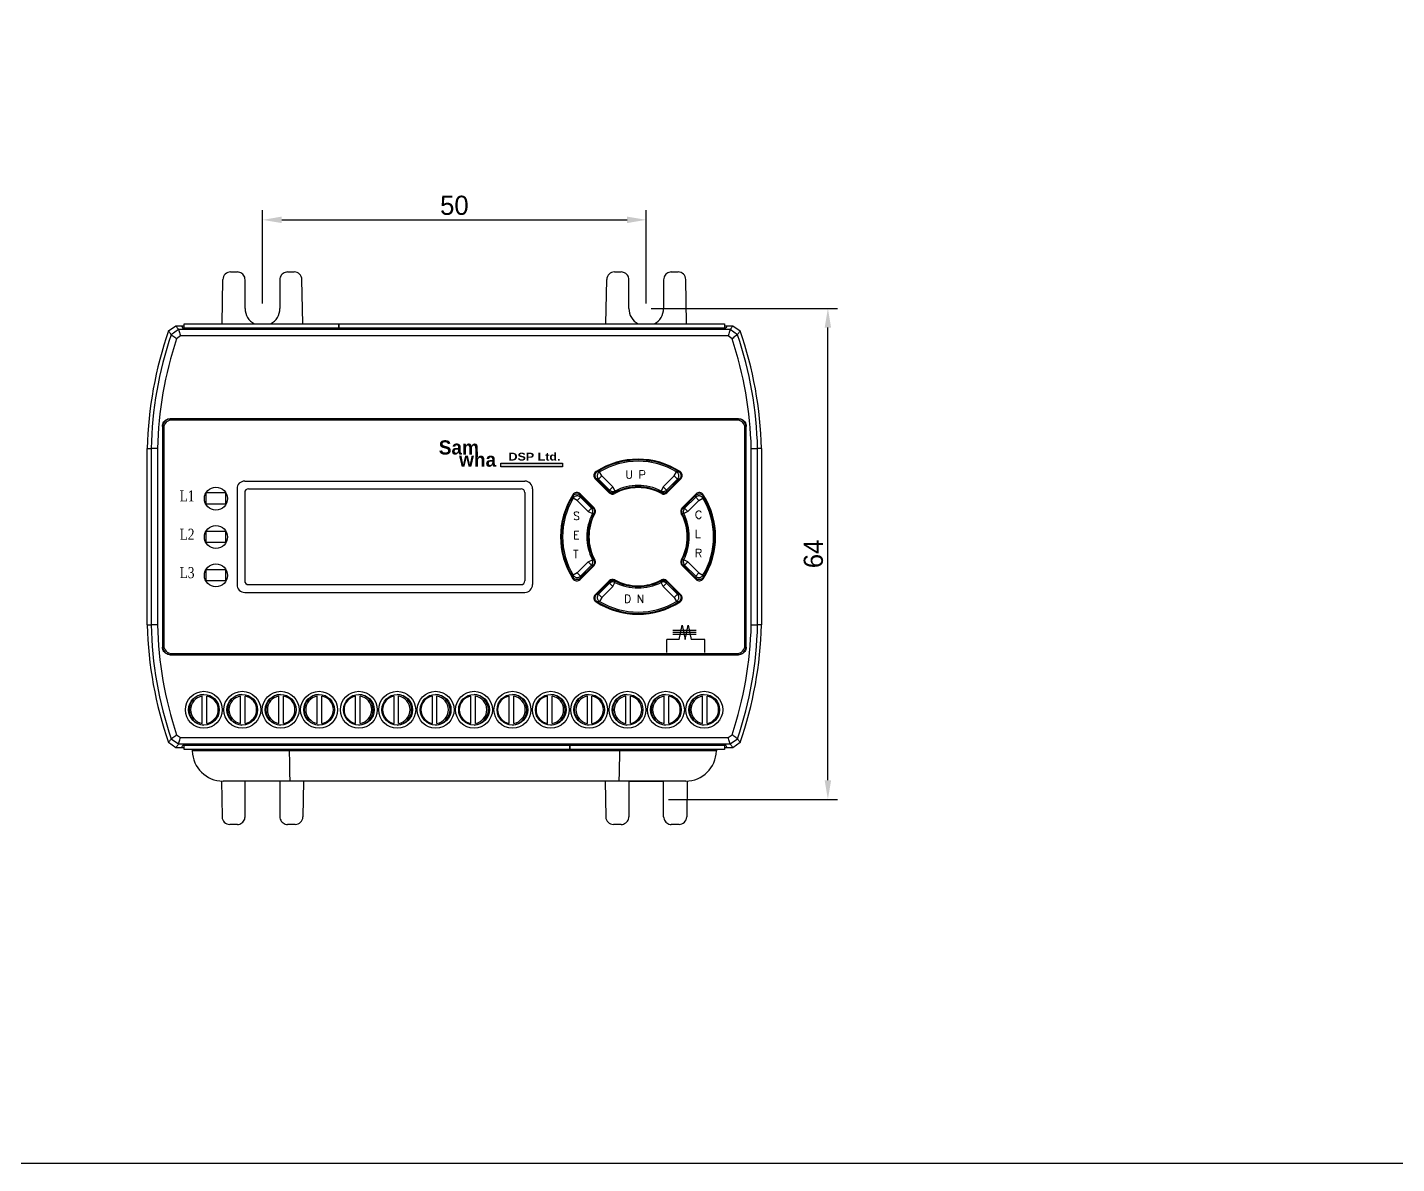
# Model space of a CAD drawing. Header units: millimetres. Extents: x 45 to 885, y 38 to 718.
# Drawn here: x 294.2 to 472.5, y 37.9 to 186 of the extents above; entities that cross this region are included whole.
import ezdxf
from ezdxf.enums import TextEntityAlignment as Align

# ---------------------------------------------------------------- set-up
doc = ezdxf.new("R2010")
doc.units = ezdxf.units.MM
for name, color, linetype in [('02___PRT_ALL_AXES', 7, 'Continuous'), ('03___PRT_ALL_CURVES', 7, 'Continuous'), ('40', 4, 'Continuous'), ('도면층1', 7, 'Continuous')]:
    doc.layers.add(name, color=color, linetype=linetype)
doc.styles.add('SS', font='batang.ttc', dxfattribs={"width": 0.8})
doc.styles.get("Standard").update_dxf_attribs({"font": 'BareunDotumPro1.ttf'})
doc.styles.add('STYLE2', font='romant.shx')
doc.dimstyles.new('ISO-25', dxfattribs={"dimtxt": 2.5, "dimasz": 2.5, "dimexe": 1.25, "dimexo": 0.625, "dimtad": 1, "dimtxsty": 'Standard', "dimcen": 2.5, "dimadec": 0, "dimazin": 0, "dimtfac": 1, "dimtmove": 0, "dimatfit": 3, "dimfxl": 0, "dimarcsym": 0})

# ---------------------------------------------------------------- blocks, each defined once
blk = doc.blocks.new('*D17')
at = {"color": 0, "lineweight": -2}
for p, q in [((324.78, 150.02), (324.78, 162.19)), ((327.28, 160.94), (372.28, 160.94)), ((374.78, 150.02), (374.78, 162.19))]:
    blk.add_line(p, q, dxfattribs=at)
at = {"color": 0}
for points in [[(327.28, 161.36), (327.28, 160.52), (324.78, 160.94)], [(372.28, 160.52), (372.28, 161.36), (374.78, 160.94)]]:
    blk.add_solid(points, dxfattribs=at)
at = {"layer": 'Defpoints', "color": 0}
for p in [(374.78, 160.94), (324.78, 149.39), (374.78, 149.39)]:
    blk.add_point(p, dxfattribs=at)
at = {"color": 0, "insert": (349.78, 162.82), "char_height": 2.5, "attachment_point": 5}
blk.add_mtext('50', dxfattribs=at)
blk = doc.blocks.new('*D18')
at = {"color": 0, "lineweight": -2}
for p, q in [((375.4, 149.39), (399.69, 149.39)), ((398.44, 87.9), (398.44, 146.89)), ((377.67, 85.4), (399.69, 85.4))]:
    blk.add_line(p, q, dxfattribs=at)
at = {"color": 0}
for points in [[(398.86, 146.89), (398.02, 146.89), (398.44, 149.39)], [(398.02, 87.9), (398.86, 87.9), (398.44, 85.4)]]:
    blk.add_solid(points, dxfattribs=at)
at = {"layer": 'Defpoints', "color": 0}
for p in [(374.78, 149.39), (398.44, 149.39), (377.04, 85.4)]:
    blk.add_point(p, dxfattribs=at)
at = {"color": 0, "insert": (396.56, 117.4), "char_height": 2.5, "attachment_point": 5, "rotation": 90}
blk.add_mtext('64', dxfattribs=at)

msp = doc.modelspace()

# ---------------------------------------------------------------- hatches: boundary and pattern name
msp.add_hatch(color=5).paths.add_polyline_path([(355.85, 128.754), (355.85, 129.211), (363.879, 129.211), (363.879, 128.754)])

# ---------------------------------------------------------------- linework, layer by layer
at = {"color": 7, "linetype": 'Continuous'}
for p, q in [((320.631, 154.144), (321.508, 154.144)), ((328.043, 154.144), (328.921, 154.144)), ((370.631, 154.144), (371.508, 154.144)), ((378.043, 154.144), (378.921, 154.144)), ((319.53, 147.394), (319.631, 153.161)), ((322.508, 149.394), (322.508, 153.144)), ((327.043, 153.144), (327.043, 149.394)), ((330.021, 147.394), (329.921, 153.161)), ((369.53, 147.394), (369.631, 153.161)), ((372.508, 149.394), (372.508, 153.144)), ((377.043, 153.144), (377.043, 149.394)), ((380.021, 147.394), (379.921, 153.161)), ((312.537, 146.472), (313.481, 147.144)), ((313.835, 146.647), (312.889, 145.969)), ((313.481, 147.144), (314.586, 147.144)), ((385.717, 146.648), (313.835, 146.648)), ((314.227, 147.144), (314.396, 146.805)), ((385.155, 146.805), (314.396, 146.805)), ((314.586, 147.394), (334.711, 147.394)), ((314.586, 146.805), (314.586, 147.394)), ((334.711, 147.394), (334.711, 146.805)), ((334.713, 147.394), (384.963, 147.394)), ((334.713, 146.805), (334.713, 147.394)), ((384.963, 147.394), (384.963, 146.805)), ((384.963, 147.144), (386.071, 147.144)), ((385.325, 147.144), (385.155, 146.805)), ((386.663, 145.969), (385.716, 146.647)), ((386.071, 147.144), (387.015, 146.472)), ((314.101, 145.82), (313.588, 145.452)), ((385.451, 145.82), (314.101, 145.82)), ((385.964, 145.452), (385.451, 145.82)), ((311.751, 134.018), (311.751, 105.269)), ((311.751, 134.018), (311.776, 133.994)), ((311.776, 133.994), (311.776, 105.293)), ((311.926, 133.844), (311.926, 105.444)), ((386.8, 135.018), (312.751, 135.018)), ((312.751, 135.018), (312.776, 134.994)), ((386.776, 134.994), (312.776, 134.994)), ((386.626, 134.844), (312.926, 134.844)), ((386.8, 135.018), (386.776, 134.994)), ((387.626, 105.444), (387.626, 133.844)), ((387.8, 134.018), (387.776, 133.994)), ((387.776, 105.293), (387.776, 133.994)), ((387.8, 105.269), (387.8, 134.018)), ((309.776, 108.144), (309.776, 131.144)), ((309.776, 131.144), (310.272, 131.138)), ((310.272, 131.138), (310.272, 108.149)), ((311.1, 131.138), (310.272, 131.138)), ((311.1, 131.123), (311.1, 108.164)), ((388.452, 131.138), (389.28, 131.138)), ((388.452, 108.164), (388.452, 131.123)), ((389.776, 131.144), (389.28, 131.138)), ((389.28, 108.149), (389.28, 131.138)), ((389.776, 131.144), (389.776, 108.144)), ((368.134, 127.2), (369.957, 125.377)), ((368.292, 127.183), (369.976, 125.5)), ((368.995, 127.574), (368.571, 127.15)), ((368.571, 127.15), (370.009, 125.712)), ((368.995, 127.574), (368.688, 128.09)), ((368.995, 127.574), (370.433, 126.136)), ((376.989, 126.136), (378.427, 127.574)), ((377.413, 125.712), (378.851, 127.15)), ((377.446, 125.5), (379.129, 127.183)), ((377.464, 125.377), (379.288, 127.2)), ((378.427, 127.574), (378.733, 128.09)), ((378.427, 127.574), (378.851, 127.15)), ((367.977, 123.397), (366.154, 125.221)), ((367.854, 123.379), (366.171, 125.062)), ((370.433, 126.136), (370.009, 125.712)), ((370.433, 126.136), (370.703, 125.601)), ((376.989, 126.136), (376.718, 125.601)), ((376.989, 126.136), (377.413, 125.712)), ((381.268, 125.221), (379.444, 123.397)), ((381.25, 125.062), (379.567, 123.379)), ((365.78, 124.36), (365.265, 124.666)), ((365.78, 124.36), (366.204, 124.784)), ((367.218, 122.921), (365.78, 124.36)), ((367.642, 123.346), (366.204, 124.784)), ((367.218, 122.921), (367.642, 123.346)), ((381.217, 124.784), (379.779, 123.346)), ((380.203, 122.921), (379.779, 123.346)), ((381.641, 124.36), (380.203, 122.921)), ((381.641, 124.36), (381.217, 124.784)), ((381.641, 124.36), (382.157, 124.666)), ((367.218, 122.921), (367.754, 122.651)), ((380.203, 122.921), (379.668, 122.651)), ((365.78, 114.927), (367.218, 116.366)), ((367.218, 116.366), (367.754, 116.636)), ((367.218, 116.366), (367.642, 115.942)), ((380.203, 116.366), (379.668, 116.636)), ((380.203, 116.366), (379.779, 115.942)), ((380.203, 116.366), (381.641, 114.927)), ((365.78, 114.927), (365.265, 114.621)), ((365.78, 114.927), (366.204, 114.503)), ((366.154, 114.067), (367.977, 115.89)), ((366.171, 114.225), (367.854, 115.908)), ((366.204, 114.503), (367.642, 115.942)), ((379.444, 115.89), (381.268, 114.067)), ((379.567, 115.908), (381.25, 114.225)), ((379.779, 115.942), (381.217, 114.503)), ((381.641, 114.927), (381.217, 114.503)), ((381.641, 114.927), (382.157, 114.621)), ((369.957, 113.91), (368.134, 112.087)), ((369.976, 113.787), (368.292, 112.104)), ((370.009, 113.575), (368.571, 112.137)), ((370.433, 113.151), (368.995, 111.713)), ((370.433, 113.151), (370.009, 113.575)), ((370.433, 113.151), (370.703, 113.687)), ((376.989, 113.151), (376.718, 113.687)), ((376.989, 113.151), (377.413, 113.575)), ((378.427, 111.713), (376.989, 113.151)), ((378.851, 112.137), (377.413, 113.575)), ((379.129, 112.104), (377.446, 113.787)), ((379.288, 112.087), (377.464, 113.91)), ((368.995, 111.713), (368.571, 112.137)), ((368.995, 111.713), (368.688, 111.197)), ((378.427, 111.713), (378.851, 112.137)), ((378.427, 111.713), (378.733, 111.197)), ((309.776, 108.144), (310.272, 108.149)), ((311.1, 108.149), (310.272, 108.149)), ((388.452, 108.149), (389.28, 108.149)), ((389.776, 108.144), (389.28, 108.149)), ((311.751, 105.269), (311.776, 105.293)), ((377.468, 104.56), (377.468, 106.258)), ((382.403, 104.56), (382.403, 106.258)), ((387.8, 105.269), (387.776, 105.293)), ((312.751, 104.269), (312.776, 104.294)), ((312.751, 104.269), (386.8, 104.269)), ((312.776, 104.294), (386.776, 104.294)), ((312.926, 104.444), (386.626, 104.444)), ((386.8, 104.269), (386.776, 104.294)), ((316.913, 95.319), (316.913, 98.868)), ((317.513, 95.319), (317.513, 98.868)), ((321.913, 95.319), (321.913, 98.868)), ((322.513, 95.319), (322.513, 98.868)), ((326.913, 95.319), (326.913, 98.868)), ((327.513, 95.319), (327.513, 98.868)), ((331.913, 95.319), (331.913, 98.868)), ((332.513, 95.319), (332.513, 98.868)), ((336.913, 95.319), (336.913, 98.868)), ((337.513, 95.319), (337.513, 98.868)), ((341.913, 95.319), (341.913, 98.868)), ((342.513, 95.319), (342.513, 98.868)), ((346.913, 95.319), (346.913, 98.868)), ((347.513, 95.319), (347.513, 98.868)), ((351.913, 95.319), (351.913, 98.868)), ((352.513, 95.319), (352.513, 98.868)), ((356.913, 95.319), (356.913, 98.868)), ((357.513, 95.319), (357.513, 98.868)), ((361.913, 95.319), (361.913, 98.868)), ((362.513, 95.319), (362.513, 98.868)), ((367.103, 95.319), (367.103, 98.868)), ((367.703, 95.319), (367.703, 98.868)), ((372.103, 95.319), (372.103, 98.868)), ((372.703, 95.319), (372.703, 98.868)), ((377.103, 95.319), (377.103, 98.868)), ((377.703, 95.319), (377.703, 98.868)), ((382.103, 95.319), (382.103, 98.868)), ((382.703, 95.319), (382.703, 98.868)), ((313.481, 92.144), (312.537, 92.815)), ((312.889, 93.318), (313.835, 92.64)), ((313.588, 93.835), (314.101, 93.467)), ((314.101, 93.467), (385.451, 93.467)), ((385.451, 93.467), (385.964, 93.835)), ((385.716, 92.64), (386.663, 93.318)), ((387.015, 92.815), (386.071, 92.144)), ((314.588, 92.144), (313.481, 92.144)), ((313.835, 92.639), (385.717, 92.639)), ((314.227, 92.144), (314.396, 92.482)), ((314.396, 92.482), (385.155, 92.482)), ((314.588, 91.894), (314.588, 92.482)), ((364.838, 91.894), (314.588, 91.894)), ((315.636, 91.894), (315.639, 91.724)), ((383.913, 91.724), (315.639, 91.724)), ((328.274, 91.724), (328.274, 91.894)), ((364.838, 92.482), (364.838, 91.894)), ((364.841, 91.894), (364.841, 92.482)), ((384.966, 91.894), (364.841, 91.894)), ((371.278, 91.724), (371.278, 91.894)), ((383.916, 91.894), (383.913, 91.724)), ((384.966, 92.482), (384.966, 91.894)), ((386.071, 92.144), (384.966, 92.144)), ((385.325, 92.144), (385.155, 92.482)), ((319.427, 87.817), (319.509, 83.126)), ((379.913, 87.794), (319.638, 87.794)), ((322.508, 83.144), (322.508, 87.794)), ((327.043, 87.794), (327.043, 83.144)), ((330.124, 87.794), (330.043, 83.126)), ((369.427, 87.794), (369.509, 83.126)), ((372.508, 87.794), (372.508, 83.144)), ((377.043, 83.144), (377.043, 87.794)), ((380.125, 87.817), (380.043, 83.126)), ((321.508, 82.144), (320.508, 82.144)), ((329.043, 82.144), (328.043, 82.144)), ((371.508, 82.144), (370.508, 82.144)), ((379.043, 82.144), (378.043, 82.144))]:
    msp.add_line(p, q, dxfattribs=at)
at = {"color": 5}
for p, q in [((355.85, 129.211), (363.879, 129.211)), ((355.85, 128.754), (355.85, 129.211)), ((363.879, 128.754), (355.85, 128.754)), ((363.879, 129.211), (363.879, 128.754))]:
    msp.add_line(p, q, dxfattribs=at)
for p, q in [((378.251, 107.451), (381.284, 107.451)), ((378.251, 107.193), (381.284, 107.193)), ((379.067, 106.258), (379.457, 108.127)), ((379.457, 108.127), (379.847, 106.258)), ((379.847, 106.258), (380.237, 108.127)), ((380.237, 108.127), (380.627, 106.258)), ((379.067, 106.258), (377.468, 106.258)), ((378.251, 106.934), (381.284, 106.934)), ((382.403, 106.258), (380.627, 106.258)), ((372.508, 87.794), (377.043, 87.794))]:
    msp.add_line(p, q)
msp.add_lwpolyline([(45.491, 618.976), (885.408, 618.976), (885.408, 37.938), (45.491, 37.938)], close=True)
at = {"color": 7, "linetype": 'Continuous'}
for centre, radius in [((317.148, 97.094), 2.4), ((317.148, 97.094), 2), ((322.148, 97.094), 2.4), ((322.148, 97.094), 2), ((327.148, 97.094), 2.4), ((327.148, 97.094), 2), ((332.148, 97.094), 2.4), ((332.148, 97.094), 2), ((337.338, 97.094), 2.4), ((337.338, 97.094), 2), ((342.338, 97.094), 2.4), ((342.338, 97.094), 2), ((347.338, 97.094), 2.4), ((347.338, 97.094), 2), ((352.338, 97.094), 2.4), ((352.338, 97.094), 2), ((357.338, 97.094), 2.4), ((357.338, 97.094), 2), ((362.338, 97.094), 2.4), ((362.338, 97.094), 2), ((367.338, 97.094), 2.4), ((367.338, 97.094), 2), ((372.338, 97.094), 2.4), ((372.338, 97.094), 2), ((377.338, 97.094), 2.4), ((377.338, 97.094), 2), ((382.338, 97.094), 2.4), ((382.338, 97.094), 2)]:
    msp.add_circle(centre, radius, dxfattribs=at)
for centre, radius, start, end in [((320.631, 153.144), 1, 90, 179), ((328.921, 153.144), 1, 1, 90), ((370.631, 153.144), 1, 90, 179), ((378.921, 153.144), 1, 1, 90), ((324.776, 149.394), 2.267, 180, 242.3898), ((324.776, 149.394), 2.267, 297.6102, 0), ((374.776, 149.394), 2.267, 180, 242.3898), ((374.776, 149.394), 2.267, 297.6102, 0), ((359.764, 130.052), 50, 160.82791, 178.74912), ((339.788, 130.052), 50, 1.25088, 19.17209), ((359.764, 130.052), 49.504, 161.24388, 178.74287), ((359.764, 130.052), 48.677, 161.5561, 178.73961), ((339.788, 130.052), 48.677, 1.26039, 18.4439), ((339.788, 130.052), 49.504, 1.25713, 18.75612), ((312.926, 133.844), 1, 90, 180), ((386.626, 133.844), 1, 0, 90), ((373.711, 119.644), 10.1, 57.1532, 122.8468), ((373.711, 119.644), 10, 57.90749, 122.09251), ((373.711, 119.644), 9.827, 59.26143, 120.73857), ((368.558, 127.625), 0.6, 122.8468, 225), ((378.864, 127.625), 0.6, 315, 57.1532), ((373.711, 119.644), 10.1, 147.1532, 212.8468), ((373.711, 119.644), 10, 147.90749, 212.09251), ((365.73, 124.796), 0.6, 45, 147.1532), ((370.382, 125.801), 0.6, 225, 298.39845), ((373.711, 119.644), 6.4, 61.60155, 118.39845), ((373.711, 119.644), 6.5, 62.20277, 117.79723), ((373.711, 119.644), 6.673, 63.2117, 116.7883), ((377.04, 125.801), 0.6, 241.60155, 315), ((381.692, 124.796), 0.6, 32.8468, 135), ((373.711, 119.644), 10, 327.90749, 32.09251), ((373.711, 119.644), 10.1, 327.1532, 32.8468), ((373.711, 119.644), 9.827, 149.26143, 210.73857), ((367.553, 122.973), 0.6, 331.60155, 45), ((379.868, 122.973), 0.6, 135, 208.39845), ((373.711, 119.644), 9.827, 329.26143, 30.73857), ((373.711, 119.644), 6.673, 153.2117, 206.7883), ((373.711, 119.644), 6.5, 152.20277, 207.79723), ((373.711, 119.644), 6.4, 151.60155, 208.39845), ((373.711, 119.644), 6.4, 331.60155, 28.39845), ((373.711, 119.644), 6.5, 332.20277, 27.79723), ((373.711, 119.644), 6.673, 333.2117, 26.7883), ((367.553, 116.314), 0.6, 315, 28.39845), ((379.868, 116.314), 0.6, 151.60155, 225), ((365.73, 114.491), 0.6, 212.8468, 315), ((370.382, 113.486), 0.6, 61.60155, 135), ((373.711, 119.644), 6.4, 241.60155, 298.39845), ((373.711, 119.644), 6.5, 242.20277, 297.79723), ((373.711, 119.644), 6.673, 243.2117, 296.7883), ((377.04, 113.486), 0.6, 45, 118.39845), ((381.692, 114.491), 0.6, 225, 327.1532), ((368.558, 111.662), 0.6, 135, 237.1532), ((373.711, 119.644), 10.1, 237.1532, 302.8468), ((373.711, 119.644), 10, 237.90749, 302.09251), ((373.711, 119.644), 9.827, 239.26143, 300.73857), ((378.864, 111.662), 0.6, 302.8468, 45), ((359.764, 109.235), 50, 181.25088, 199.17209), ((359.764, 109.235), 49.504, 181.25713, 198.75612), ((359.764, 109.235), 48.677, 181.26039, 198.4439), ((339.788, 109.235), 48.677, 341.5561, 358.73961), ((339.788, 109.235), 49.504, 341.24388, 358.74287), ((339.788, 109.235), 50, 340.82791, 358.74912), ((312.926, 105.444), 1, 180, 270), ((386.626, 105.444), 1, 270, 0), ((317.213, 97.094), 1.8, 99.59407, 260.40593), ((317.213, 97.094), 1.8, 279.59407, 80.40593), ((322.213, 97.094), 1.8, 99.59407, 260.40593), ((322.213, 97.094), 1.8, 279.59407, 80.40593), ((327.213, 97.094), 1.8, 99.59407, 260.40593), ((327.213, 97.094), 1.8, 279.59407, 80.40593), ((332.213, 97.094), 1.8, 99.59407, 260.40593), ((332.213, 97.094), 1.8, 279.59407, 80.40593), ((337.213, 97.094), 1.8, 99.59407, 260.40593), ((337.213, 97.094), 1.8, 279.59407, 80.40593), ((342.213, 97.094), 1.8, 99.59407, 260.40593), ((342.213, 97.094), 1.8, 279.59407, 80.40593), ((347.213, 97.094), 1.8, 99.59407, 260.40593), ((347.213, 97.094), 1.8, 279.59407, 80.40593), ((352.213, 97.094), 1.8, 99.59407, 260.40593), ((352.213, 97.094), 1.8, 279.59407, 80.40593), ((357.213, 97.094), 1.8, 99.59407, 260.40593), ((357.213, 97.094), 1.8, 279.59407, 80.40593), ((362.213, 97.094), 1.8, 99.59407, 260.40593), ((362.213, 97.094), 1.8, 279.59407, 80.40593), ((367.403, 97.094), 1.8, 99.59407, 260.40593), ((367.403, 97.094), 1.8, 279.59407, 80.40593), ((372.403, 97.094), 1.8, 99.59407, 260.40593), ((372.403, 97.094), 1.8, 279.59407, 80.40593), ((377.403, 97.094), 1.8, 99.59407, 260.40593), ((377.403, 97.094), 1.8, 279.59407, 80.40593), ((382.403, 97.094), 1.8, 99.59407, 260.40593), ((382.403, 97.094), 1.8, 279.59407, 80.40593), ((319.638, 91.794), 4, 181, 270), ((379.913, 91.794), 4, 270, 359), ((320.508, 83.144), 1, 181, 270), ((329.043, 83.144), 1, 270, 359), ((370.508, 83.144), 1, 181, 270), ((379.043, 83.144), 1, 270, 359)]:
    msp.add_arc(centre, radius, start, end, dxfattribs=at)
for points, knots in [([(322.508, 153.144), (322.508, 153.248), (322.475, 153.458), (322.331, 153.741), (322.106, 153.966), (321.823, 154.11), (321.612, 154.144), (321.508, 154.144)], [0, 0, 0, 0, 0.3128443, 0.6257071, 0.9385998, 1.2515225, 1.5644638, 1.5644638, 1.5644638, 1.5644638]), ([(328.043, 154.144), (327.939, 154.144), (327.729, 154.11), (327.446, 153.966), (327.221, 153.741), (327.076, 153.458), (327.043, 153.248), (327.043, 153.144)], [0, 0, 0, 0, 0.3129412, 0.6258639, 0.9387567, 1.2516195, 1.5644638, 1.5644638, 1.5644638, 1.5644638]), ([(372.508, 153.144), (372.508, 153.248), (372.475, 153.458), (372.331, 153.741), (372.106, 153.966), (371.823, 154.11), (371.612, 154.144), (371.508, 154.144)], [0, 0, 0, 0, 0.3128443, 0.6257071, 0.9385998, 1.2515225, 1.5644638, 1.5644638, 1.5644638, 1.5644638]), ([(378.043, 154.144), (377.939, 154.144), (377.729, 154.11), (377.446, 153.966), (377.221, 153.741), (377.076, 153.458), (377.043, 153.248), (377.043, 153.144)], [0, 0, 0, 0, 0.3129412, 0.6258639, 0.9387567, 1.2516195, 1.5644638, 1.5644638, 1.5644638, 1.5644638]), ([(312.889, 145.97), (312.854, 146.019), (312.777, 146.128), (312.66, 146.296), (312.578, 146.414), (312.537, 146.472)], [0, 0, 0, 0, 0.18024777, 0.40064801, 0.61349574, 0.61349574, 0.61349574, 0.61349574]), ([(313.835, 146.648), (313.8, 146.696), (313.723, 146.804), (313.605, 146.969), (313.522, 147.086), (313.481, 147.144)], [0, 0, 0, 0, 0.17899192, 0.39786681, 0.60925193, 0.60925193, 0.60925193, 0.60925193]), ([(313.835, 146.648), (313.865, 146.558), (313.91, 146.372), (314.009, 146.099), (314.07, 145.913), (314.101, 145.82)], [0, 0, 0, 0, 0.28287008, 0.57326512, 0.86975369, 0.86975369, 0.86975369, 0.86975369]), ([(385.717, 146.648), (385.687, 146.558), (385.641, 146.372), (385.543, 146.099), (385.482, 145.913), (385.451, 145.82)], [0, 0, 0, 0, 0.28287466, 0.57326965, 0.86975368, 0.86975368, 0.86975368, 0.86975368]), ([(385.717, 146.648), (385.751, 146.696), (385.828, 146.804), (385.946, 146.969), (386.03, 147.086), (386.071, 147.144)], [0, 0, 0, 0, 0.17820854, 0.39708416, 0.60925193, 0.60925193, 0.60925193, 0.60925193]), ([(386.663, 145.97), (386.697, 146.019), (386.774, 146.128), (386.891, 146.295), (386.974, 146.414), (387.015, 146.472)], [0, 0, 0, 0, 0.17945891, 0.39985993, 0.61349574, 0.61349574, 0.61349574, 0.61349574]), ([(312.888, 145.97), (312.963, 145.913), (313.125, 145.81), (313.352, 145.629), (313.509, 145.512), (313.588, 145.452)], [0, 0, 0, 0, 0.28246747, 0.5729897, 0.87011684, 0.87011684, 0.87011684, 0.87011684]), ([(386.663, 145.97), (386.588, 145.913), (386.427, 145.81), (386.2, 145.629), (386.043, 145.512), (385.964, 145.452)], [0, 0, 0, 0, 0.28246279, 0.57298506, 0.87011686, 0.87011686, 0.87011686, 0.87011686]), ([(311.751, 134.018), (311.751, 134.122), (311.785, 134.332), (311.929, 134.616), (312.154, 134.84), (312.437, 134.985), (312.647, 135.018), (312.751, 135.018)], [0, 0, 0, 0, 0.31286, 0.6256693, 0.9384589, 1.2512679, 1.5641278, 1.5641278, 1.5641278, 1.5641278]), ([(312.776, 134.994), (312.671, 134.994), (312.461, 134.96), (312.178, 134.816), (311.953, 134.591), (311.809, 134.308), (311.776, 134.098), (311.776, 133.994)], [0, 0, 0, 0, 0.3128599, 0.6256689, 0.9384586, 1.2512678, 1.5641278, 1.5641278, 1.5641278, 1.5641278]), ([(387.776, 133.994), (387.776, 134.098), (387.743, 134.308), (387.598, 134.591), (387.373, 134.816), (387.09, 134.96), (386.88, 134.994), (386.776, 134.994)], [0, 0, 0, 0, 0.3128599, 0.6256689, 0.9384586, 1.2512678, 1.5641278, 1.5641278, 1.5641278, 1.5641278]), ([(386.8, 135.018), (386.905, 135.018), (387.115, 134.985), (387.398, 134.84), (387.623, 134.616), (387.767, 134.332), (387.8, 134.122), (387.8, 134.018)], [0, 0, 0, 0, 0.31286, 0.6256693, 0.9384589, 1.2512679, 1.5641278, 1.5641278, 1.5641278, 1.5641278]), ([(368.187, 127.326), (368.159, 127.379), (368.118, 127.494), (368.112, 127.676), (368.159, 127.851), (368.224, 127.954), (368.263, 128)], [0, 0, 0, 0, 0.18163322, 0.35979349, 0.53752689, 0.71885142, 0.71885142, 0.71885142, 0.71885142]), ([(368.571, 127.15), (368.539, 127.154), (368.477, 127.162), (368.385, 127.173), (368.323, 127.18), (368.292, 127.183)], [0, 0, 0, 0, 0.09410115, 0.18745529, 0.28007926, 0.28007926, 0.28007926, 0.28007926]), ([(368.688, 128.09), (368.644, 128.063), (368.561, 127.998), (368.467, 127.873), (368.408, 127.727), (368.388, 127.571), (368.41, 127.415), (368.47, 127.27), (368.534, 127.187), (368.571, 127.15)], [0, 0, 0, 0, 0.1554188, 0.3108221, 0.4662646, 0.6217122, 0.777156, 0.9325527, 1.0879994, 1.0879994, 1.0879994, 1.0879994]), ([(368.688, 128.09), (368.656, 128.093), (368.591, 128.099), (368.494, 128.107), (368.43, 128.113), (368.398, 128.115)], [0, 0, 0, 0, 0.09793403, 0.19504373, 0.29134837, 0.29134837, 0.29134837, 0.29134837]), ([(378.733, 128.09), (378.766, 128.093), (378.831, 128.099), (378.927, 128.107), (378.992, 128.113), (379.024, 128.115)], [0, 0, 0, 0, 0.09793403, 0.19504373, 0.29134837, 0.29134837, 0.29134837, 0.29134837]), ([(378.851, 127.15), (378.888, 127.187), (378.952, 127.27), (379.012, 127.415), (379.033, 127.571), (379.014, 127.727), (378.955, 127.873), (378.86, 127.998), (378.778, 128.063), (378.733, 128.09)], [0, 0, 0, 0, 0.1554199, 0.3108228, 0.4662654, 0.6217129, 0.7771566, 0.9325534, 1.0879994, 1.0879994, 1.0879994, 1.0879994]), ([(378.851, 127.15), (378.882, 127.154), (378.944, 127.162), (379.037, 127.173), (379.098, 127.18), (379.129, 127.183)], [0, 0, 0, 0, 0.09410115, 0.18745529, 0.28007926, 0.28007926, 0.28007926, 0.28007926]), ([(379.157, 128.002), (379.196, 127.957), (379.261, 127.855), (379.309, 127.681), (379.304, 127.498), (379.264, 127.381), (379.235, 127.327)], [0, 0, 0, 0, 0.17824467, 0.3558606, 0.53595592, 0.71955243, 0.71955243, 0.71955243, 0.71955243]), ([(365.265, 124.666), (365.262, 124.699), (365.256, 124.763), (365.247, 124.86), (365.242, 124.924), (365.239, 124.956)], [0, 0, 0, 0, 0.09793403, 0.19504373, 0.29134837, 0.29134837, 0.29134837, 0.29134837]), ([(366.204, 124.784), (366.168, 124.82), (366.084, 124.884), (365.939, 124.945), (365.783, 124.966), (365.628, 124.946), (365.482, 124.887), (365.356, 124.793), (365.291, 124.711), (365.265, 124.666)], [0, 0, 0, 0, 0.1554199, 0.3108228, 0.4662654, 0.6217129, 0.7771566, 0.9325534, 1.0879994, 1.0879994, 1.0879994, 1.0879994]), ([(365.352, 125.09), (365.397, 125.129), (365.499, 125.194), (365.674, 125.242), (365.857, 125.237), (365.973, 125.197), (366.027, 125.168)], [0, 0, 0, 0, 0.17824467, 0.3558606, 0.53595592, 0.71955243, 0.71955243, 0.71955243, 0.71955243]), ([(366.204, 124.784), (366.2, 124.815), (366.193, 124.877), (366.182, 124.97), (366.175, 125.031), (366.171, 125.062)], [0, 0, 0, 0, 0.09410115, 0.18745529, 0.28007926, 0.28007926, 0.28007926, 0.28007926]), ([(370.009, 125.712), (370.005, 125.689), (369.998, 125.642), (369.987, 125.571), (369.979, 125.524), (369.976, 125.5)], [0, 0, 0, 0, 0.07104497, 0.14255308, 0.21452977, 0.21452977, 0.21452977, 0.21452977]), ([(370.009, 125.712), (370.044, 125.677), (370.124, 125.615), (370.263, 125.554), (370.412, 125.53), (370.563, 125.544), (370.659, 125.578), (370.703, 125.601)], [0, 0, 0, 0, 0.14989811, 0.2997689, 0.44966151, 0.59952442, 0.74945897, 0.74945897, 0.74945897, 0.74945897]), ([(370.537, 125.34), (370.487, 125.328), (370.384, 125.318), (370.232, 125.341), (370.138, 125.382), (370.095, 125.408)], [0, 0, 0, 0, 0.1536186, 0.30569037, 0.45697795, 0.45697795, 0.45697795, 0.45697795]), ([(370.703, 125.601), (370.7, 125.578), (370.695, 125.532), (370.687, 125.463), (370.682, 125.417), (370.68, 125.393)], [0, 0, 0, 0, 0.06907161, 0.13856176, 0.20847441, 0.20847441, 0.20847441, 0.20847441]), ([(376.718, 125.601), (376.763, 125.578), (376.858, 125.544), (377.009, 125.53), (377.159, 125.554), (377.298, 125.615), (377.377, 125.677), (377.413, 125.712)], [0, 0, 0, 0, 0.14990759, 0.2997754, 0.44966784, 0.59953127, 0.74945897, 0.74945897, 0.74945897, 0.74945897]), ([(376.718, 125.601), (376.721, 125.578), (376.726, 125.532), (376.734, 125.463), (376.739, 125.417), (376.742, 125.393)], [0, 0, 0, 0, 0.06907161, 0.13856176, 0.20847441, 0.20847441, 0.20847441, 0.20847441]), ([(377.326, 125.407), (377.282, 125.381), (377.188, 125.341), (377.036, 125.318), (376.933, 125.329), (376.884, 125.34)], [0, 0, 0, 0, 0.1525326, 0.30429745, 0.45704254, 0.45704254, 0.45704254, 0.45704254]), ([(377.413, 125.712), (377.417, 125.689), (377.424, 125.642), (377.435, 125.571), (377.442, 125.524), (377.446, 125.5)], [0, 0, 0, 0, 0.07104497, 0.14255308, 0.21452977, 0.21452977, 0.21452977, 0.21452977]), ([(381.217, 124.784), (381.221, 124.815), (381.229, 124.877), (381.24, 124.97), (381.247, 125.031), (381.25, 125.062)], [0, 0, 0, 0, 0.09410115, 0.18745529, 0.28007926, 0.28007926, 0.28007926, 0.28007926]), ([(382.157, 124.666), (382.13, 124.711), (382.065, 124.793), (381.94, 124.887), (381.794, 124.946), (381.638, 124.966), (381.482, 124.945), (381.337, 124.884), (381.254, 124.82), (381.217, 124.784)], [0, 0, 0, 0, 0.1554188, 0.3108221, 0.4662646, 0.6217122, 0.777156, 0.9325527, 1.0879994, 1.0879994, 1.0879994, 1.0879994]), ([(381.393, 125.167), (381.446, 125.196), (381.562, 125.236), (381.743, 125.243), (381.919, 125.196), (382.022, 125.131), (382.067, 125.091)], [0, 0, 0, 0, 0.18163322, 0.35979349, 0.53752689, 0.71885142, 0.71885142, 0.71885142, 0.71885142]), ([(382.157, 124.666), (382.16, 124.699), (382.166, 124.763), (382.175, 124.86), (382.18, 124.924), (382.183, 124.956)], [0, 0, 0, 0, 0.09793403, 0.19504373, 0.29134837, 0.29134837, 0.29134837, 0.29134837]), ([(367.642, 123.346), (367.666, 123.349), (367.713, 123.357), (367.783, 123.368), (367.831, 123.375), (367.854, 123.379)], [0, 0, 0, 0, 0.07104497, 0.14255308, 0.21452977, 0.21452977, 0.21452977, 0.21452977]), ([(367.754, 122.651), (367.776, 122.696), (367.81, 122.791), (367.824, 122.942), (367.8, 123.091), (367.74, 123.23), (367.678, 123.31), (367.642, 123.346)], [0, 0, 0, 0, 0.14990759, 0.2997754, 0.44966784, 0.59953127, 0.74945897, 0.74945897, 0.74945897, 0.74945897]), ([(367.947, 123.259), (367.973, 123.215), (368.013, 123.121), (368.036, 122.968), (368.026, 122.866), (368.014, 122.817)], [0, 0, 0, 0, 0.1525326, 0.30429745, 0.45704254, 0.45704254, 0.45704254, 0.45704254]), ([(379.407, 122.818), (379.396, 122.868), (379.385, 122.97), (379.409, 123.122), (379.449, 123.216), (379.475, 123.26)], [0, 0, 0, 0, 0.1536186, 0.30569037, 0.45697795, 0.45697795, 0.45697795, 0.45697795]), ([(379.779, 123.346), (379.756, 123.349), (379.709, 123.357), (379.638, 123.368), (379.591, 123.375), (379.567, 123.379)], [0, 0, 0, 0, 0.07104497, 0.14255308, 0.21452977, 0.21452977, 0.21452977, 0.21452977]), ([(379.779, 123.346), (379.744, 123.31), (379.682, 123.23), (379.622, 123.091), (379.598, 122.942), (379.611, 122.791), (379.645, 122.696), (379.668, 122.651)], [0, 0, 0, 0, 0.14989811, 0.2997689, 0.44966151, 0.59952442, 0.74945897, 0.74945897, 0.74945897, 0.74945897]), ([(367.754, 122.651), (367.777, 122.654), (367.822, 122.659), (367.891, 122.667), (367.938, 122.672), (367.961, 122.675)], [0, 0, 0, 0, 0.06907161, 0.13856176, 0.20847441, 0.20847441, 0.20847441, 0.20847441]), ([(379.668, 122.651), (379.645, 122.654), (379.599, 122.659), (379.53, 122.667), (379.484, 122.672), (379.461, 122.675)], [0, 0, 0, 0, 0.06907161, 0.13856176, 0.20847441, 0.20847441, 0.20847441, 0.20847441]), ([(367.642, 115.942), (367.678, 115.977), (367.74, 116.057), (367.8, 116.196), (367.824, 116.345), (367.81, 116.496), (367.776, 116.591), (367.754, 116.636)], [0, 0, 0, 0, 0.14989811, 0.2997689, 0.44966151, 0.59952442, 0.74945897, 0.74945897, 0.74945897, 0.74945897]), ([(367.754, 116.636), (367.777, 116.633), (367.822, 116.628), (367.891, 116.62), (367.938, 116.615), (367.961, 116.612)], [0, 0, 0, 0, 0.06907161, 0.13856176, 0.20847441, 0.20847441, 0.20847441, 0.20847441]), ([(368.014, 116.469), (368.026, 116.42), (368.036, 116.317), (368.013, 116.165), (367.972, 116.071), (367.947, 116.027)], [0, 0, 0, 0, 0.1536186, 0.30569037, 0.45697795, 0.45697795, 0.45697795, 0.45697795]), ([(379.474, 116.028), (379.449, 116.072), (379.408, 116.167), (379.385, 116.319), (379.396, 116.421), (379.408, 116.47)], [0, 0, 0, 0, 0.1525326, 0.30429745, 0.45704254, 0.45704254, 0.45704254, 0.45704254]), ([(379.668, 116.636), (379.645, 116.633), (379.599, 116.628), (379.53, 116.62), (379.484, 116.615), (379.461, 116.612)], [0, 0, 0, 0, 0.06907161, 0.13856176, 0.20847441, 0.20847441, 0.20847441, 0.20847441]), ([(379.668, 116.636), (379.645, 116.591), (379.611, 116.496), (379.598, 116.345), (379.622, 116.196), (379.682, 116.057), (379.744, 115.977), (379.779, 115.942)], [0, 0, 0, 0, 0.14990759, 0.2997754, 0.44966784, 0.59953127, 0.74945897, 0.74945897, 0.74945897, 0.74945897]), ([(365.265, 114.621), (365.262, 114.588), (365.256, 114.524), (365.247, 114.427), (365.242, 114.363), (365.239, 114.331)], [0, 0, 0, 0, 0.09793403, 0.19504373, 0.29134837, 0.29134837, 0.29134837, 0.29134837]), ([(365.265, 114.621), (365.291, 114.576), (365.356, 114.494), (365.482, 114.4), (365.627, 114.341), (365.783, 114.321), (365.939, 114.342), (366.084, 114.403), (366.168, 114.467), (366.204, 114.503)], [0, 0, 0, 0, 0.1554188, 0.3108221, 0.4662646, 0.6217122, 0.777156, 0.9325527, 1.0879994, 1.0879994, 1.0879994, 1.0879994]), ([(366.029, 114.12), (365.975, 114.091), (365.86, 114.051), (365.678, 114.044), (365.503, 114.091), (365.4, 114.156), (365.354, 114.196)], [0, 0, 0, 0, 0.18163322, 0.35979349, 0.53752689, 0.71885142, 0.71885142, 0.71885142, 0.71885142]), ([(366.204, 114.503), (366.2, 114.472), (366.193, 114.41), (366.182, 114.317), (366.175, 114.256), (366.171, 114.225)], [0, 0, 0, 0, 0.09410115, 0.18745529, 0.28007926, 0.28007926, 0.28007926, 0.28007926]), ([(367.642, 115.942), (367.666, 115.938), (367.713, 115.93), (367.783, 115.919), (367.831, 115.912), (367.854, 115.908)], [0, 0, 0, 0, 0.07104497, 0.14255308, 0.21452977, 0.21452977, 0.21452977, 0.21452977]), ([(379.779, 115.942), (379.756, 115.938), (379.709, 115.93), (379.638, 115.919), (379.591, 115.912), (379.567, 115.908)], [0, 0, 0, 0, 0.07104497, 0.14255308, 0.21452977, 0.21452977, 0.21452977, 0.21452977]), ([(381.217, 114.503), (381.254, 114.467), (381.337, 114.403), (381.482, 114.342), (381.638, 114.321), (381.794, 114.341), (381.94, 114.4), (382.065, 114.494), (382.13, 114.576), (382.157, 114.621)], [0, 0, 0, 0, 0.1554199, 0.3108228, 0.4662654, 0.6217129, 0.7771566, 0.9325534, 1.0879994, 1.0879994, 1.0879994, 1.0879994]), ([(381.217, 114.503), (381.221, 114.472), (381.229, 114.41), (381.24, 114.317), (381.247, 114.256), (381.25, 114.225)], [0, 0, 0, 0, 0.09410115, 0.18745529, 0.28007926, 0.28007926, 0.28007926, 0.28007926]), ([(382.069, 114.198), (382.024, 114.158), (381.923, 114.093), (381.748, 114.045), (381.565, 114.05), (381.448, 114.09), (381.394, 114.119)], [0, 0, 0, 0, 0.17824467, 0.3558606, 0.53595592, 0.71955243, 0.71955243, 0.71955243, 0.71955243]), ([(382.157, 114.621), (382.16, 114.588), (382.166, 114.524), (382.175, 114.427), (382.18, 114.363), (382.183, 114.331)], [0, 0, 0, 0, 0.09793403, 0.19504373, 0.29134837, 0.29134837, 0.29134837, 0.29134837]), ([(370.009, 113.575), (370.005, 113.599), (369.998, 113.646), (369.987, 113.716), (369.979, 113.763), (369.976, 113.787)], [0, 0, 0, 0, 0.07104497, 0.14255308, 0.21452977, 0.21452977, 0.21452977, 0.21452977]), ([(370.703, 113.687), (370.659, 113.709), (370.563, 113.743), (370.412, 113.757), (370.263, 113.733), (370.124, 113.673), (370.044, 113.611), (370.009, 113.575)], [0, 0, 0, 0, 0.14990759, 0.2997754, 0.44966784, 0.59953127, 0.74945897, 0.74945897, 0.74945897, 0.74945897]), ([(370.096, 113.88), (370.139, 113.906), (370.234, 113.946), (370.386, 113.969), (370.488, 113.959), (370.538, 113.947)], [0, 0, 0, 0, 0.1525326, 0.30429745, 0.45704254, 0.45704254, 0.45704254, 0.45704254]), ([(370.703, 113.687), (370.7, 113.709), (370.695, 113.755), (370.687, 113.824), (370.682, 113.87), (370.68, 113.894)], [0, 0, 0, 0, 0.06907161, 0.13856176, 0.20847441, 0.20847441, 0.20847441, 0.20847441]), ([(376.718, 113.687), (376.721, 113.709), (376.726, 113.755), (376.734, 113.824), (376.739, 113.87), (376.742, 113.894)], [0, 0, 0, 0, 0.06907161, 0.13856176, 0.20847441, 0.20847441, 0.20847441, 0.20847441]), ([(377.413, 113.575), (377.377, 113.611), (377.298, 113.673), (377.159, 113.733), (377.009, 113.757), (376.858, 113.743), (376.763, 113.709), (376.718, 113.687)], [0, 0, 0, 0, 0.14989811, 0.2997689, 0.44966151, 0.59952442, 0.74945897, 0.74945897, 0.74945897, 0.74945897]), ([(376.885, 113.947), (376.935, 113.959), (377.037, 113.969), (377.189, 113.946), (377.283, 113.905), (377.327, 113.879)], [0, 0, 0, 0, 0.1536186, 0.30569037, 0.45697795, 0.45697795, 0.45697795, 0.45697795]), ([(377.413, 113.575), (377.417, 113.599), (377.424, 113.646), (377.435, 113.716), (377.442, 113.763), (377.446, 113.787)], [0, 0, 0, 0, 0.07104497, 0.14255308, 0.21452977, 0.21452977, 0.21452977, 0.21452977]), ([(368.265, 111.285), (368.226, 111.33), (368.161, 111.432), (368.112, 111.606), (368.117, 111.789), (368.158, 111.906), (368.186, 111.96)], [0, 0, 0, 0, 0.17824467, 0.3558606, 0.53595592, 0.71955243, 0.71955243, 0.71955243, 0.71955243]), ([(368.571, 112.137), (368.539, 112.133), (368.477, 112.125), (368.385, 112.114), (368.323, 112.107), (368.292, 112.104)], [0, 0, 0, 0, 0.09410115, 0.18745529, 0.28007926, 0.28007926, 0.28007926, 0.28007926]), ([(368.571, 112.137), (368.534, 112.1), (368.47, 112.017), (368.41, 111.872), (368.388, 111.716), (368.408, 111.56), (368.467, 111.415), (368.561, 111.289), (368.644, 111.224), (368.688, 111.197)], [0, 0, 0, 0, 0.1554199, 0.3108228, 0.4662654, 0.6217129, 0.7771566, 0.9325534, 1.0879994, 1.0879994, 1.0879994, 1.0879994]), ([(368.688, 111.197), (368.656, 111.194), (368.591, 111.188), (368.494, 111.18), (368.43, 111.174), (368.398, 111.172)], [0, 0, 0, 0, 0.09793403, 0.19504373, 0.29134837, 0.29134837, 0.29134837, 0.29134837]), ([(378.733, 111.197), (378.778, 111.224), (378.86, 111.289), (378.955, 111.415), (379.014, 111.56), (379.033, 111.716), (379.012, 111.872), (378.952, 112.017), (378.888, 112.1), (378.851, 112.137)], [0, 0, 0, 0, 0.1554188, 0.3108221, 0.4662646, 0.6217122, 0.777156, 0.9325527, 1.0879994, 1.0879994, 1.0879994, 1.0879994]), ([(378.733, 111.197), (378.766, 111.194), (378.831, 111.188), (378.927, 111.18), (378.992, 111.174), (379.024, 111.172)], [0, 0, 0, 0, 0.09793403, 0.19504373, 0.29134837, 0.29134837, 0.29134837, 0.29134837]), ([(378.851, 112.137), (378.882, 112.133), (378.944, 112.125), (379.037, 112.114), (379.098, 112.107), (379.129, 112.104)], [0, 0, 0, 0, 0.09410115, 0.18745529, 0.28007926, 0.28007926, 0.28007926, 0.28007926]), ([(379.235, 111.961), (379.263, 111.908), (379.303, 111.793), (379.31, 111.611), (379.263, 111.436), (379.198, 111.333), (379.158, 111.287)], [0, 0, 0, 0, 0.18163322, 0.35979349, 0.53752689, 0.71885142, 0.71885142, 0.71885142, 0.71885142]), ([(312.751, 104.269), (312.647, 104.269), (312.437, 104.302), (312.154, 104.447), (311.929, 104.672), (311.785, 104.955), (311.751, 105.165), (311.751, 105.269)], [0, 0, 0, 0, 0.31286, 0.6256693, 0.9384589, 1.2512679, 1.5641278, 1.5641278, 1.5641278, 1.5641278]), ([(311.776, 105.293), (311.776, 105.189), (311.809, 104.979), (311.953, 104.696), (312.178, 104.471), (312.461, 104.327), (312.671, 104.294), (312.776, 104.294)], [0, 0, 0, 0, 0.3128599, 0.6256689, 0.9384586, 1.2512678, 1.5641278, 1.5641278, 1.5641278, 1.5641278]), ([(386.776, 104.294), (386.88, 104.294), (387.09, 104.327), (387.373, 104.471), (387.598, 104.696), (387.743, 104.979), (387.776, 105.189), (387.776, 105.293)], [0, 0, 0, 0, 0.3128599, 0.6256689, 0.9384586, 1.2512678, 1.5641278, 1.5641278, 1.5641278, 1.5641278]), ([(387.8, 105.269), (387.8, 105.165), (387.767, 104.955), (387.623, 104.672), (387.398, 104.447), (387.115, 104.302), (386.905, 104.269), (386.8, 104.269)], [0, 0, 0, 0, 0.31286, 0.6256693, 0.9384589, 1.2512679, 1.5641278, 1.5641278, 1.5641278, 1.5641278]), ([(312.889, 93.317), (312.854, 93.269), (312.778, 93.159), (312.661, 92.992), (312.578, 92.873), (312.537, 92.815)], [0, 0, 0, 0, 0.17945891, 0.39985993, 0.61349574, 0.61349574, 0.61349574, 0.61349574]), ([(312.888, 93.317), (312.963, 93.375), (313.125, 93.477), (313.352, 93.659), (313.509, 93.775), (313.588, 93.835)], [0, 0, 0, 0, 0.28246295, 0.57298523, 0.87011684, 0.87011684, 0.87011684, 0.87011684]), ([(313.835, 92.639), (313.865, 92.729), (313.91, 92.915), (314.009, 93.188), (314.07, 93.374), (314.101, 93.467)], [0, 0, 0, 0, 0.28287466, 0.57326965, 0.86975368, 0.86975368, 0.86975368, 0.86975368]), ([(385.717, 92.639), (385.687, 92.729), (385.641, 92.915), (385.543, 93.188), (385.482, 93.374), (385.451, 93.467)], [0, 0, 0, 0, 0.28287008, 0.57326512, 0.86975369, 0.86975369, 0.86975369, 0.86975369]), ([(386.663, 93.317), (386.588, 93.375), (386.427, 93.477), (386.2, 93.659), (386.043, 93.775), (385.964, 93.835)], [0, 0, 0, 0, 0.28246763, 0.57298986, 0.87011682, 0.87011682, 0.87011682, 0.87011682]), ([(386.663, 93.317), (386.697, 93.268), (386.774, 93.159), (386.891, 92.991), (386.974, 92.873), (387.015, 92.815)], [0, 0, 0, 0, 0.18024777, 0.40064801, 0.61349574, 0.61349574, 0.61349574, 0.61349574]), ([(313.835, 92.639), (313.8, 92.591), (313.723, 92.484), (313.605, 92.318), (313.522, 92.201), (313.481, 92.144)], [0, 0, 0, 0, 0.17820854, 0.39708416, 0.60925193, 0.60925193, 0.60925193, 0.60925193]), ([(328.274, 91.724), (328.274, 91.431), (328.276, 90.86), (328.284, 90.043), (328.294, 89.305), (328.318, 88.71), (328.318, 88.214), (328.374, 87.996), (328.355, 87.794), (328.389, 87.794)], [0, 0, 0, 0, 0.8787524, 1.7109392, 2.4557807, 3.076824, 3.5437717, 3.834118, 3.9358054, 3.9358054, 3.9358054, 3.9358054]), ([(371.278, 91.724), (371.277, 91.431), (371.276, 90.86), (371.267, 90.043), (371.258, 89.305), (371.234, 88.71), (371.233, 88.214), (371.178, 87.996), (371.197, 87.794), (371.163, 87.794)], [0, 0, 0, 0, 0.8787524, 1.7109392, 2.4557807, 3.076824, 3.5437717, 3.834118, 3.9358054, 3.9358054, 3.9358054, 3.9358054]), ([(385.717, 92.639), (385.751, 92.591), (385.829, 92.483), (385.947, 92.318), (386.03, 92.201), (386.071, 92.144)], [0, 0, 0, 0, 0.17899192, 0.39786681, 0.60925193, 0.60925193, 0.60925193, 0.60925193]), ([(321.508, 82.144), (321.612, 82.144), (321.823, 82.177), (322.106, 82.321), (322.331, 82.546), (322.475, 82.829), (322.508, 83.039), (322.508, 83.144)], [0, 0, 0, 0, 0.3129412, 0.6258639, 0.9387567, 1.2516195, 1.5644638, 1.5644638, 1.5644638, 1.5644638]), ([(327.043, 83.144), (327.043, 83.039), (327.076, 82.829), (327.221, 82.546), (327.446, 82.321), (327.729, 82.177), (327.939, 82.144), (328.043, 82.144)], [0, 0, 0, 0, 0.3128443, 0.6257071, 0.9385998, 1.2515225, 1.5644638, 1.5644638, 1.5644638, 1.5644638]), ([(371.508, 82.144), (371.612, 82.144), (371.823, 82.177), (372.106, 82.321), (372.331, 82.546), (372.475, 82.829), (372.508, 83.039), (372.508, 83.144)], [0, 0, 0, 0, 0.3129412, 0.6258639, 0.9387567, 1.2516195, 1.5644638, 1.5644638, 1.5644638, 1.5644638]), ([(377.043, 83.144), (377.043, 83.039), (377.076, 82.829), (377.221, 82.546), (377.446, 82.321), (377.729, 82.177), (377.939, 82.144), (378.043, 82.144)], [0, 0, 0, 0, 0.3128443, 0.6257071, 0.9385998, 1.2515225, 1.5644638, 1.5644638, 1.5644638, 1.5644638])]:
    msp.add_open_spline(points, degree=3, knots=knots, dxfattribs=at)
for points in [[(368.223, 127.267), (368.21, 127.286), (368.198, 127.305), (368.187, 127.326)], [(368.292, 127.183), (368.267, 127.209), (368.243, 127.237), (368.223, 127.267)], [(368.263, 128), (368.276, 128.015), (368.29, 128.03), (368.305, 128.044)], [(368.305, 128.044), (368.334, 128.071), (368.365, 128.095), (368.398, 128.115)], [(379.024, 128.115), (379.057, 128.095), (379.088, 128.07), (379.117, 128.044)], [(379.117, 128.044), (379.131, 128.03), (379.144, 128.016), (379.157, 128.002)], [(379.199, 127.267), (379.178, 127.237), (379.155, 127.209), (379.129, 127.183)], [(379.235, 127.327), (379.224, 127.306), (379.212, 127.286), (379.199, 127.267)], [(365.239, 124.956), (365.26, 124.99), (365.284, 125.021), (365.311, 125.049)], [(365.311, 125.049), (365.324, 125.063), (365.338, 125.077), (365.352, 125.09)], [(366.027, 125.168), (366.048, 125.157), (366.068, 125.145), (366.088, 125.131)], [(366.088, 125.131), (366.118, 125.111), (366.146, 125.087), (366.171, 125.062)], [(370.021, 125.459), (370.005, 125.472), (369.99, 125.486), (369.976, 125.5)], [(370.095, 125.408), (370.069, 125.423), (370.044, 125.44), (370.021, 125.459)], [(370.631, 125.371), (370.6, 125.358), (370.569, 125.348), (370.537, 125.34)], [(370.68, 125.393), (370.664, 125.385), (370.647, 125.377), (370.631, 125.371)], [(376.791, 125.37), (376.774, 125.377), (376.758, 125.385), (376.742, 125.393)], [(376.884, 125.34), (376.852, 125.348), (376.821, 125.358), (376.791, 125.37)], [(377.401, 125.459), (377.377, 125.44), (377.352, 125.423), (377.326, 125.407)], [(377.446, 125.5), (377.432, 125.486), (377.416, 125.472), (377.401, 125.459)], [(381.25, 125.062), (381.276, 125.088), (381.304, 125.111), (381.334, 125.131)], [(381.334, 125.131), (381.353, 125.145), (381.373, 125.157), (381.393, 125.167)], [(382.067, 125.091), (382.083, 125.078), (382.097, 125.064), (382.111, 125.049)], [(382.111, 125.049), (382.138, 125.021), (382.162, 124.99), (382.183, 124.956)], [(367.854, 123.379), (367.869, 123.364), (367.882, 123.349), (367.895, 123.333)], [(367.895, 123.333), (367.914, 123.31), (367.932, 123.285), (367.947, 123.259)], [(379.475, 123.26), (379.49, 123.285), (379.507, 123.31), (379.526, 123.333)], [(379.526, 123.333), (379.539, 123.349), (379.553, 123.364), (379.567, 123.379)], [(367.984, 122.724), (367.977, 122.707), (367.969, 122.691), (367.961, 122.675)], [(368.014, 122.817), (368.007, 122.785), (367.996, 122.754), (367.984, 122.724)], [(379.438, 122.724), (379.425, 122.754), (379.415, 122.786), (379.407, 122.818)], [(379.461, 122.675), (379.452, 122.691), (379.445, 122.707), (379.438, 122.724)], [(367.895, 115.954), (367.882, 115.938), (367.869, 115.923), (367.854, 115.908)], [(367.947, 116.027), (367.931, 116.002), (367.914, 115.977), (367.895, 115.954)], [(367.961, 116.612), (367.969, 116.596), (367.977, 116.58), (367.984, 116.564)], [(367.984, 116.564), (367.996, 116.533), (368.007, 116.502), (368.014, 116.469)], [(379.408, 116.47), (379.415, 116.502), (379.425, 116.533), (379.438, 116.563)], [(379.438, 116.563), (379.445, 116.58), (379.452, 116.596), (379.461, 116.612)], [(379.526, 115.954), (379.507, 115.977), (379.49, 116.002), (379.474, 116.028)], [(379.567, 115.908), (379.553, 115.923), (379.539, 115.938), (379.526, 115.954)], [(365.311, 114.238), (365.284, 114.266), (365.26, 114.298), (365.239, 114.331)], [(365.354, 114.196), (365.339, 114.209), (365.324, 114.223), (365.311, 114.238)], [(366.171, 114.225), (366.146, 114.2), (366.117, 114.176), (366.088, 114.156)], [(381.334, 114.156), (381.304, 114.176), (381.276, 114.2), (381.25, 114.225)], [(382.111, 114.238), (382.098, 114.224), (382.084, 114.21), (382.069, 114.198)], [(382.183, 114.331), (382.162, 114.297), (382.138, 114.266), (382.111, 114.238)], [(366.088, 114.156), (366.069, 114.143), (366.049, 114.131), (366.029, 114.12)], [(369.976, 113.787), (369.99, 113.802), (370.005, 113.815), (370.021, 113.828)], [(370.021, 113.828), (370.044, 113.847), (370.069, 113.865), (370.096, 113.88)], [(370.538, 113.947), (370.569, 113.939), (370.601, 113.929), (370.631, 113.917)], [(370.631, 113.917), (370.647, 113.91), (370.664, 113.902), (370.68, 113.894)], [(376.742, 113.894), (376.758, 113.902), (376.774, 113.91), (376.791, 113.917)], [(376.791, 113.917), (376.821, 113.929), (376.853, 113.94), (376.885, 113.947)], [(377.327, 113.879), (377.353, 113.864), (377.377, 113.847), (377.401, 113.828)], [(377.401, 113.828), (377.416, 113.815), (377.431, 113.802), (377.446, 113.787)], [(381.394, 114.119), (381.373, 114.13), (381.353, 114.142), (381.334, 114.156)], [(368.186, 111.96), (368.197, 111.981), (368.21, 112.001), (368.223, 112.021)], [(368.223, 112.021), (368.244, 112.05), (368.267, 112.078), (368.292, 112.104)], [(368.305, 111.244), (368.291, 111.257), (368.277, 111.271), (368.265, 111.285)], [(368.398, 111.172), (368.365, 111.192), (368.333, 111.217), (368.305, 111.244)], [(379.116, 111.243), (379.088, 111.217), (379.057, 111.192), (379.024, 111.172)], [(379.158, 111.287), (379.145, 111.272), (379.131, 111.257), (379.116, 111.243)], [(379.129, 112.104), (379.155, 112.078), (379.178, 112.05), (379.199, 112.02)], [(379.199, 112.02), (379.212, 112.001), (379.224, 111.982), (379.235, 111.961)]]:
    msp.add_open_spline(points, degree=3, dxfattribs=at)
at = {"layer": '02___PRT_ALL_AXES', "color": 7, "linetype": 'Continuous'}
for centre, start, end in [((317.213, 97.094), 93.69703, 266.30815), ((322.213, 97.094), 93.69703, 266.30815), ((327.213, 97.094), 93.69703, 266.30815), ((332.213, 97.094), 93.69703, 266.30815), ((337.213, 97.094), 273.69457, 86.30569), ((342.213, 97.094), 273.69457, 86.30569), ((347.213, 97.094), 273.69457, 86.30569), ((352.213, 97.094), 273.69457, 86.30569), ((357.213, 97.094), 273.69457, 86.30569), ((362.213, 97.094), 273.69457, 86.30569), ((367.403, 97.094), 94.22842, 265.77923), ((372.403, 97.094), 94.22842, 265.77923), ((377.403, 97.094), 94.22842, 265.77923), ((382.403, 97.094), 94.22842, 265.77923)]:
    msp.add_arc(centre, 2, start, end, dxfattribs=at)
at = {"layer": '03___PRT_ALL_CURVES', "color": 8}
for p, q in [((322.461, 126.894), (358.961, 126.894)), ((321.461, 125.894), (321.461, 113.394)), ((322.461, 125.394), (322.461, 113.894)), ((322.961, 125.894), (358.461, 125.894)), ((358.961, 125.394), (358.961, 113.894)), ((359.961, 125.894), (359.961, 113.394)), ((322.461, 112.394), (358.961, 112.394)), ((322.961, 113.394), (358.461, 113.394))]:
    msp.add_line(p, q, dxfattribs=at)
at = {"layer": '03___PRT_ALL_CURVES', "color": 4, "linetype": 'Continuous'}
for p, q in [((317.411, 125.344), (317.411, 123.944)), ((320.011, 125.344), (317.411, 125.344)), ((320.011, 123.944), (320.011, 125.344)), ((317.411, 123.944), (320.011, 123.944)), ((317.411, 120.344), (317.411, 118.944)), ((320.011, 120.344), (317.411, 120.344)), ((320.011, 118.944), (320.011, 120.344)), ((317.411, 118.944), (320.011, 118.944)), ((320.011, 115.344), (317.411, 115.344)), ((317.411, 115.344), (317.411, 113.944)), ((320.011, 113.944), (320.011, 115.344)), ((317.411, 113.944), (320.011, 113.944))]:
    msp.add_line(p, q, dxfattribs=at)
at = {"layer": '03___PRT_ALL_CURVES', "color": 8}
for centre, radius, start, end in [((322.461, 125.894), 1, 90, 180), ((358.961, 125.894), 1, 0, 90), ((322.961, 125.394), 0.5, 90, 180), ((358.461, 125.394), 0.5, 0, 90), ((322.461, 113.394), 1, 180, 270), ((322.961, 113.894), 0.5, 180, 270), ((358.461, 113.894), 0.5, 270, 0), ((358.961, 113.394), 1, 270, 0)]:
    msp.add_arc(centre, radius, start, end, dxfattribs=at)
at = {"layer": '도면층1'}
for centre in [(318.71, 124.606), (318.71, 119.606), (318.71, 114.606)]:
    msp.add_circle(centre, 1.5, dxfattribs=at)

# ---------------------------------------------------------------- texts
at = {"color": 0, "style": 'STYLE2'}
for s, height, p in [('U P', 1.0426, (372.071, 127.218)), ('S', 1.043, (365.245, 121.828)), ('C', 1.043, (381.122, 121.993)), ('E', 1.043, (365.245, 119.328)), ('L', 1.043, (381.122, 119.493)), ('T', 1.043, (365.245, 116.828)), ('R', 1.043, (381.122, 116.993)), ('D N', 1.0426, (371.881, 111.039))]:
    msp.add_text(s, height=height, dxfattribs=at).set_placement(p)
at = {"color": 20, "insert": (347.748, 132.204), "char_height": 1.8522, "width": 6.65598, "attachment_point": 1}
msp.add_mtext('{\\fPump Demi Bold LET|b0|i0|c0|p2;Sam}', dxfattribs=at)
at = {"color": 5, "insert": (350.399, 130.619), "char_height": 1.8522, "width": 6.65598, "attachment_point": 1}
msp.add_mtext('{\\fPump Demi Bold LET|b0|i0|c0|p2;wha}', dxfattribs=at)
at = {"color": 0, "insert": (356.834, 130.586), "char_height": 1.01593, "width": 7.04487, "attachment_point": 1}
msp.add_mtext('{\\fArial Black|b0|i0|c0|p34;DSP Ltd.}', dxfattribs=at)
at = {"layer": '40', "color": 0, "style": 'SS', "width": 0.8}
for s, p in [('L1', (314.956, 124.244)), ('L2', (314.956, 119.244)), ('L3', (314.956, 114.244))]:
    msp.add_text(s, height=1.4352, dxfattribs=at).set_placement(p, align=Align.CENTER)

# ---------------------------------------------------------------- dimensions: what is measured, and where the dimension line sits
dim = msp.add_linear_dim(base=(374.776, 160.941), p1=(324.776, 149.394), p2=(374.776, 149.394), dimstyle='ISO-25', override={"dimfxl": 3})
dim.commit()
dim.dimension.update_dxf_attribs({"geometry": '*D17', "text_midpoint": (349.776, 162.816)})
dim = msp.add_linear_dim(base=(398.438555429, 149.393556414), p1=(377.043229901, 85.398556414), p2=(374.775774836, 149.393556414), angle=90, dimstyle='ISO-25', override={"dimfxl": 3})
dim.commit()
dim.dimension.update_dxf_attribs({"geometry": '*D18', "text_midpoint": (396.563555429, 117.396056414)})

doc.saveas('drawing.dxf')
